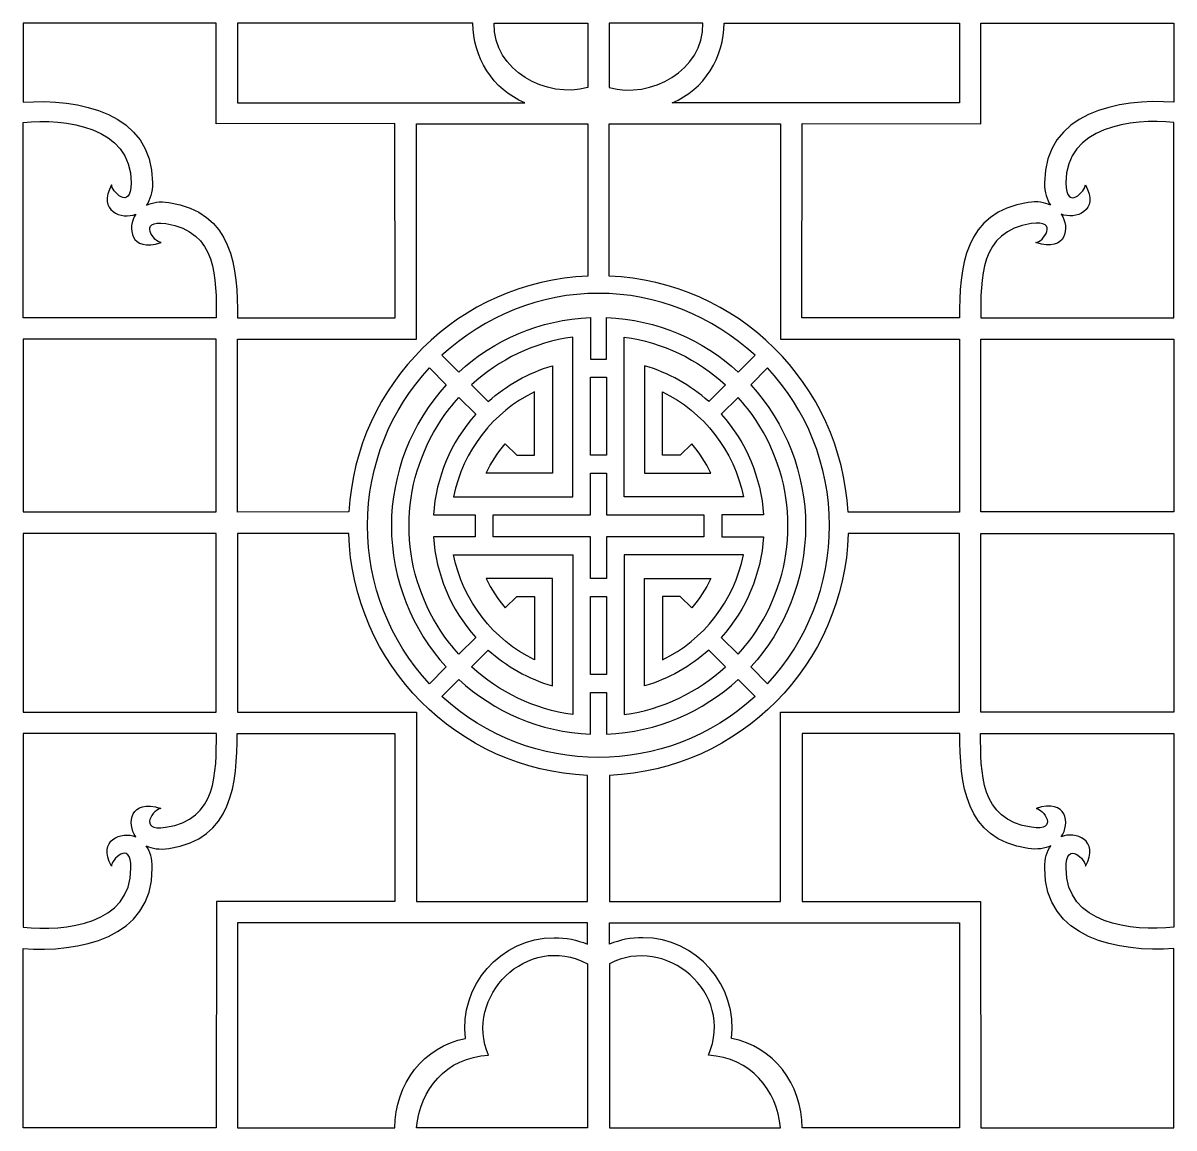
# Model space of a CAD drawing. Header units: centimetres. Extents: x -154 to 154, y -94 to 94.
# Drawn here: x -41 to 55.7, y 0.9 to 93.7 of the extents above; entities that cross this region are included whole.
import ezdxf

# ---------------------------------------------------------------- set-up
doc = ezdxf.new("R2010")
doc.units = ezdxf.units.CM
doc.header["$MEASUREMENT"] = 0
doc.layers.add('layer 1', color=7, linetype='Continuous')

msp = doc.modelspace()

# ---------------------------------------------------------------- linework, layer by layer
at = {"layer": 'layer 1', "color": 114}
for points, knots in [([(-41.00143, 87.08977), (-41.00143, 87.08977), (-41.00143, 93.74232), (-41.00143, 93.74232), (-41.00143, 93.74232), (-41.00143, 93.74232), (-24.7658, 93.74232), (-24.7658, 93.74232), (-24.7658, 93.74232), (-24.7658, 93.74232), (-24.7659, 85.26305), (-24.7659, 85.26305), (-24.7659, 85.26305), (-24.7659, 85.26305), (-9.75964, 85.29468), (-9.75964, 85.29468), (-9.75964, 85.29468), (-9.75964, 85.29468), (-9.73273, 68.97957), (-9.73273, 68.97957), (-9.73273, 68.97957), (-9.73273, 68.97957), (-22.96609, 68.96327), (-22.96609, 68.96327), (-22.96609, 68.96327), (-22.96609, 73.15741), (-23.36598, 77.88753), (-28.74677, 78.67115), (-28.74677, 78.67115), (-29.50922, 78.78218), (-30.14177, 78.67482), (-30.63123, 78.44077), (-30.63123, 78.44077), (-30.32347, 78.89139), (-30.12123, 79.51404), (-30.12123, 80.31075), (-30.12123, 80.31075), (-30.12123, 86.25002), (-36.35466, 87.41444), (-41.00143, 87.08977)], [0, 0, 0, 0, 0.09090909, 0.09090909, 0.09090909, 0.09090909, 0.18181818, 0.18181818, 0.18181818, 0.18181818, 0.27272727, 0.27272727, 0.27272727, 0.27272727, 0.36363636, 0.36363636, 0.36363636, 0.36363636, 0.45454545, 0.45454545, 0.45454545, 0.45454545, 0.54545455, 0.54545455, 0.54545455, 0.54545455, 0.63636364, 0.63636364, 0.63636364, 0.63636364, 0.72727273, 0.72727273, 0.72727273, 0.72727273, 0.81818182, 0.81818182, 0.81818182, 0.81818182, 1, 1, 1, 1]), ([(1.15116, 87.04439), (1.15116, 87.04439), (-22.96597, 87.04353), (-22.96597, 87.04353), (-22.96597, 87.04353), (-22.96597, 87.04353), (-22.96597, 93.74232), (-22.96597, 93.74232), (-22.96597, 93.74232), (-22.96597, 93.74232), (-3.20106, 93.74232), (-3.20106, 93.74232), (-3.20106, 93.74232), (-3.22847, 90.90082), (-1.50778, 88.13013), (1.15116, 87.04439)], [0, 0, 0, 0, 0.2, 0.2, 0.2, 0.2, 0.4, 0.4, 0.4, 0.4, 0.6, 0.6, 0.6, 0.6, 1, 1, 1, 1]), ([(6.45833, 88.31289), (6.45833, 88.31289), (6.44999, 93.74232), (6.44999, 93.74232), (6.44999, 93.74232), (6.44999, 93.74232), (4.88217, 93.74232), (-1.41913, 93.74232), (-1.41913, 93.74232), (-1.47245, 89.69089), (2.97757, 87.37902), (6.45833, 88.31289)], [0, 0, 0, 0, 0.25, 0.25, 0.25, 0.25, 0.5, 0.5, 0.5, 0.5, 1, 1, 1, 1]), ([(8.24785, 88.31289), (8.24785, 88.31289), (8.25619, 93.74232), (8.25619, 93.74232), (8.25619, 93.74232), (8.25619, 93.74232), (9.82401, 93.74232), (16.12531, 93.74232), (16.12531, 93.74232), (16.17863, 89.69089), (11.72861, 87.37902), (8.24785, 88.31289)], [0, 0, 0, 0, 0.25, 0.25, 0.25, 0.25, 0.5, 0.5, 0.5, 0.5, 1, 1, 1, 1]), ([(13.55502, 87.04439), (13.55502, 87.04439), (37.67215, 87.04353), (37.67215, 87.04353), (37.67215, 87.04353), (37.67215, 87.04353), (37.67215, 93.74232), (37.67215, 93.74232), (37.67215, 93.74232), (37.67215, 93.74232), (17.90724, 93.74232), (17.90724, 93.74232), (17.90724, 93.74232), (17.93465, 90.90082), (16.21396, 88.13013), (13.55502, 87.04439)], [0, 0, 0, 0, 0.2, 0.2, 0.2, 0.2, 0.4, 0.4, 0.4, 0.4, 0.6, 0.6, 0.6, 0.6, 1, 1, 1, 1]), ([(55.70761, 87.08977), (55.70761, 87.08977), (55.70761, 93.74232), (55.70761, 93.74232), (55.70761, 93.74232), (55.70761, 93.74232), (39.47198, 93.74232), (39.47198, 93.74232), (39.47198, 93.74232), (39.47198, 93.74232), (39.47208, 85.26305), (39.47208, 85.26305), (39.47208, 85.26305), (39.47208, 85.26305), (24.46582, 85.29468), (24.46582, 85.29468), (24.46582, 85.29468), (24.46582, 85.29468), (24.43891, 68.97957), (24.43891, 68.97957), (24.43891, 68.97957), (24.43891, 68.97957), (37.67227, 68.96327), (37.67227, 68.96327), (37.67227, 68.96327), (37.67227, 73.15741), (38.07216, 77.88753), (43.45295, 78.67115), (43.45295, 78.67115), (44.2154, 78.78218), (44.84795, 78.67482), (45.33741, 78.44077), (45.33741, 78.44077), (45.02965, 78.89139), (44.82741, 79.51404), (44.82741, 80.31075), (44.82741, 80.31075), (44.82741, 86.25002), (51.06084, 87.41444), (55.70761, 87.08977)], [0, 0, 0, 0, 0.09090909, 0.09090909, 0.09090909, 0.09090909, 0.18181818, 0.18181818, 0.18181818, 0.18181818, 0.27272727, 0.27272727, 0.27272727, 0.27272727, 0.36363636, 0.36363636, 0.36363636, 0.36363636, 0.45454545, 0.45454545, 0.45454545, 0.45454545, 0.54545455, 0.54545455, 0.54545455, 0.54545455, 0.63636364, 0.63636364, 0.63636364, 0.63636364, 0.72727273, 0.72727273, 0.72727273, 0.72727273, 0.81818182, 0.81818182, 0.81818182, 0.81818182, 1, 1, 1, 1]), ([(-41.00143, 85.39171), (-41.00143, 85.39171), (-40.99822, 68.98751), (-40.99822, 68.98751), (-40.99822, 68.98751), (-40.99822, 68.98751), (-24.76539, 68.96837), (-24.76539, 68.96837), (-24.76539, 68.96837), (-24.76539, 72.24361), (-24.66, 76.257), (-29.00618, 76.88994), (-29.00618, 76.88994), (-31.42562, 77.24228), (-29.9716, 75.29675), (-29.39499, 75.29647), (-29.39499, 75.29647), (-32.02021, 74.46726), (-32.27196, 76.57209), (-31.51962, 77.6899), (-31.51962, 77.6899), (-32.68124, 77.19196), (-34.78603, 77.92704), (-33.55407, 80.15575), (-33.55407, 80.15575), (-33.62877, 79.69149), (-31.92123, 77.8657), (-31.92123, 80.31075), (-31.92123, 80.31075), (-31.92123, 85.074), (-37.44084, 85.73107), (-41.00143, 85.39171)], [0, 0, 0, 0, 0.11111111, 0.11111111, 0.11111111, 0.11111111, 0.22222222, 0.22222222, 0.22222222, 0.22222222, 0.33333333, 0.33333333, 0.33333333, 0.33333333, 0.44444444, 0.44444444, 0.44444444, 0.44444444, 0.55555556, 0.55555556, 0.55555556, 0.55555556, 0.66666667, 0.66666667, 0.66666667, 0.66666667, 0.77777778, 0.77777778, 0.77777778, 0.77777778, 1, 1, 1, 1]), ([(6.46483, 72.48633), (6.46483, 72.48633), (6.45019, 85.26678), (6.45019, 85.26678), (6.45019, 85.26678), (6.45019, 85.26678), (-7.9446, 85.25878), (-7.9446, 85.25878), (-7.9446, 85.25878), (-7.9446, 85.25878), (-7.94736, 67.18753), (-7.94736, 67.18753), (-7.94736, 67.18753), (-7.94736, 67.18753), (-22.96588, 67.18754), (-22.96588, 67.18754), (-22.96588, 67.18754), (-22.96588, 67.18754), (-22.96602, 52.65392), (-22.96602, 52.65392), (-22.96602, 52.65392), (-22.96602, 52.65392), (-13.61127, 52.67016), (-13.61127, 52.67016), (-13.61127, 52.67016), (-13.03055, 63.43724), (-4.33602, 72.03469), (6.46483, 72.48633)], [0, 0, 0, 0, 0.125, 0.125, 0.125, 0.125, 0.25, 0.25, 0.25, 0.25, 0.375, 0.375, 0.375, 0.375, 0.5, 0.5, 0.5, 0.5, 0.625, 0.625, 0.625, 0.625, 0.75, 0.75, 0.75, 0.75, 1, 1, 1, 1]), ([(28.31828, 52.65369), (28.31828, 52.65369), (37.6722, 52.65392), (37.6722, 52.65392), (37.6722, 52.65392), (37.6722, 52.65392), (37.67206, 67.18754), (37.67206, 67.18754), (37.67206, 67.18754), (37.67206, 67.18754), (22.65354, 67.18753), (22.65354, 67.18753), (22.65354, 67.18753), (22.65354, 67.18753), (22.65078, 85.25878), (22.65078, 85.25878), (22.65078, 85.25878), (22.65078, 85.25878), (8.25599, 85.26678), (8.25599, 85.26678), (8.25599, 85.26678), (8.25599, 85.26678), (8.24339, 72.4862), (8.24339, 72.4862), (8.24339, 72.4862), (19.04426, 72.03454), (27.73756, 63.42076), (28.31828, 52.65369)], [0, 0, 0, 0, 0.125, 0.125, 0.125, 0.125, 0.25, 0.25, 0.25, 0.25, 0.375, 0.375, 0.375, 0.375, 0.5, 0.5, 0.5, 0.5, 0.625, 0.625, 0.625, 0.625, 0.75, 0.75, 0.75, 0.75, 1, 1, 1, 1]), ([(55.70761, 85.39171), (55.70761, 85.39171), (55.70761, 68.98751), (55.70761, 68.98751), (55.70761, 68.98751), (55.70761, 68.98751), (39.47157, 68.96837), (39.47157, 68.96837), (39.47157, 68.96837), (39.47157, 72.24361), (39.36618, 76.257), (43.71236, 76.88994), (43.71236, 76.88994), (46.1318, 77.24228), (44.67778, 75.29675), (44.10117, 75.29647), (44.10117, 75.29647), (46.72639, 74.46726), (46.97814, 76.57209), (46.2258, 77.6899), (46.2258, 77.6899), (47.38742, 77.19196), (49.49221, 77.92704), (48.26025, 80.15575), (48.26025, 80.15575), (48.33495, 79.69149), (46.62741, 77.8657), (46.62741, 80.31075), (46.62741, 80.31075), (46.62741, 85.074), (52.14702, 85.73107), (55.70761, 85.39171)], [0, 0, 0, 0, 0.11111111, 0.11111111, 0.11111111, 0.11111111, 0.22222222, 0.22222222, 0.22222222, 0.22222222, 0.33333333, 0.33333333, 0.33333333, 0.33333333, 0.44444444, 0.44444444, 0.44444444, 0.44444444, 0.55555556, 0.55555556, 0.55555556, 0.55555556, 0.66666667, 0.66666667, 0.66666667, 0.66666667, 0.77777778, 0.77777778, 0.77777778, 0.77777778, 1, 1, 1, 1]), ([(6.69454, 65.50099), (6.69454, 65.50099), (6.69454, 69.00456), (6.69454, 69.00456), (6.69454, 69.00456), (2.42957, 68.82333), (-1.44069, 67.11531), (-4.3834, 64.41262), (-4.3834, 64.41262), (-4.3834, 64.41262), (-5.79862, 65.82784), (-5.79862, 65.82784), (-5.79862, 65.82784), (-2.25292, 69.11292), (2.50121, 71.06129), (7.35308, 71.02037), (7.35308, 71.02037), (12.20495, 71.06129), (16.9591, 69.11292), (20.5048, 65.82784), (20.5048, 65.82784), (20.5048, 65.82784), (19.08958, 64.41262), (19.08958, 64.41262), (19.08958, 64.41262), (16.14687, 67.11531), (12.27661, 68.82333), (8.01164, 69.00456), (8.01164, 69.00456), (8.01164, 69.00456), (8.01164, 65.50099), (8.01164, 65.50099), (8.01164, 65.50099), (8.01164, 65.50099), (6.69454, 65.50099), (6.69454, 65.50099)], [0, 0, 0, 0, 0.1, 0.1, 0.1, 0.1, 0.2, 0.2, 0.2, 0.2, 0.3, 0.3, 0.3, 0.3, 0.4, 0.4, 0.4, 0.4, 0.5, 0.5, 0.5, 0.5, 0.6, 0.6, 0.6, 0.6, 0.7, 0.7, 0.7, 0.7, 0.8, 0.8, 0.8, 0.8, 1, 1, 1, 1]), ([(-41.00143, 67.18689), (-41.00143, 67.18689), (-24.76568, 67.18689), (-24.76568, 67.18689), (-24.76568, 67.18689), (-24.76568, 67.18689), (-24.76568, 52.66157), (-24.76568, 52.66157), (-24.76568, 52.66157), (-24.76568, 52.66157), (-41.00143, 52.66157), (-41.00143, 52.66157), (-41.00143, 52.66157), (-41.00143, 52.66157), (-41.00143, 52.66157), (-41.00143, 67.18689)], [0, 0, 0, 0, 0.2, 0.2, 0.2, 0.2, 0.4, 0.4, 0.4, 0.4, 0.6, 0.6, 0.6, 0.6, 1, 1, 1, 1]), ([(-4.81781, 53.93148), (-4.05634, 57.82777), (-1.48435, 61.07661), (1.98627, 62.76629), (1.98627, 62.76629), (1.98627, 62.76629), (1.98626, 57.42444), (1.98626, 57.42444), (1.98626, 57.42444), (1.98626, 57.42444), (0.48355, 57.42444), (0.48355, 57.42444), (0.48355, 57.42444), (0.48355, 57.42444), (-0.48683, 58.39478), (-0.48683, 58.39478), (-0.48683, 58.39478), (-1.12839, 57.65466), (-1.66818, 56.82394), (-2.0844, 55.92445), (-2.0844, 55.92445), (-2.0844, 55.92445), (3.48627, 55.92444), (3.48627, 55.92444), (3.48627, 55.92444), (3.48627, 55.92444), (3.48693, 64.95197), (3.48693, 64.95197), (3.48693, 64.95197), (1.46035, 64.35471), (-0.3752, 63.31113), (-1.90582, 61.93506), (-1.90582, 61.93506), (-1.90582, 61.93506), (-3.32157, 63.35081), (-3.32157, 63.35081), (-3.32157, 63.35081), (-1.00278, 65.4635), (1.93915, 66.90399), (5.19589, 67.36341), (5.19589, 67.36341), (5.19589, 67.36341), (5.19454, 53.93145), (5.19454, 53.93145), (5.19454, 53.93145), (5.19454, 53.93145), (-4.81781, 53.93148), (-4.81781, 53.93148)], [0, 0, 0, 0, 0.07692308, 0.07692308, 0.07692308, 0.07692308, 0.15384615, 0.15384615, 0.15384615, 0.15384615, 0.23076923, 0.23076923, 0.23076923, 0.23076923, 0.30769231, 0.30769231, 0.30769231, 0.30769231, 0.38461538, 0.38461538, 0.38461538, 0.38461538, 0.46153846, 0.46153846, 0.46153846, 0.46153846, 0.53846154, 0.53846154, 0.53846154, 0.53846154, 0.61538462, 0.61538462, 0.61538462, 0.61538462, 0.69230769, 0.69230769, 0.69230769, 0.69230769, 0.76923077, 0.76923077, 0.76923077, 0.76923077, 0.84615385, 0.84615385, 0.84615385, 0.84615385, 1, 1, 1, 1]), ([(19.52399, 53.93148), (18.76252, 57.82777), (16.19053, 61.07661), (12.71991, 62.76629), (12.71991, 62.76629), (12.71991, 62.76629), (12.71992, 57.42444), (12.71992, 57.42444), (12.71992, 57.42444), (12.71992, 57.42444), (14.22263, 57.42444), (14.22263, 57.42444), (14.22263, 57.42444), (14.22263, 57.42444), (15.19301, 58.39478), (15.19301, 58.39478), (15.19301, 58.39478), (15.83457, 57.65466), (16.37436, 56.82394), (16.79058, 55.92445), (16.79058, 55.92445), (16.79058, 55.92445), (11.21991, 55.92444), (11.21991, 55.92444), (11.21991, 55.92444), (11.21991, 55.92444), (11.21925, 64.95197), (11.21925, 64.95197), (11.21925, 64.95197), (13.24583, 64.35471), (15.08138, 63.31113), (16.612, 61.93506), (16.612, 61.93506), (16.612, 61.93506), (18.02775, 63.35081), (18.02775, 63.35081), (18.02775, 63.35081), (15.70896, 65.4635), (12.76703, 66.90399), (9.51029, 67.36341), (9.51029, 67.36341), (9.51029, 67.36341), (9.51164, 53.93145), (9.51164, 53.93145), (9.51164, 53.93145), (9.51164, 53.93145), (19.52399, 53.93148), (19.52399, 53.93148)], [0, 0, 0, 0, 0.07692308, 0.07692308, 0.07692308, 0.07692308, 0.15384615, 0.15384615, 0.15384615, 0.15384615, 0.23076923, 0.23076923, 0.23076923, 0.23076923, 0.30769231, 0.30769231, 0.30769231, 0.30769231, 0.38461538, 0.38461538, 0.38461538, 0.38461538, 0.46153846, 0.46153846, 0.46153846, 0.46153846, 0.53846154, 0.53846154, 0.53846154, 0.53846154, 0.61538462, 0.61538462, 0.61538462, 0.61538462, 0.69230769, 0.69230769, 0.69230769, 0.69230769, 0.76923077, 0.76923077, 0.76923077, 0.76923077, 0.84615385, 0.84615385, 0.84615385, 0.84615385, 1, 1, 1, 1]), ([(55.70761, 67.18689), (55.70761, 67.18689), (39.47186, 67.18689), (39.47186, 67.18689), (39.47186, 67.18689), (39.47186, 67.18689), (39.47186, 52.66157), (39.47186, 52.66157), (39.47186, 52.66157), (39.47186, 52.66157), (55.70761, 52.66157), (55.70761, 52.66157), (55.70761, 52.66157), (55.70761, 52.66157), (55.70761, 52.66157), (55.70761, 67.18689)], [0, 0, 0, 0, 0.2, 0.2, 0.2, 0.2, 0.4, 0.4, 0.4, 0.4, 0.6, 0.6, 0.6, 0.6, 1, 1, 1, 1]), ([(-10.04994, 51.52003), (-10.04994, 55.80132), (-8.39842, 60.13365), (-5.44393, 63.35186), (-5.44393, 63.35186), (-5.44393, 63.35186), (-6.8591, 64.76732), (-6.8591, 64.76732), (-6.8591, 64.76732), (-10.08059, 61.2891), (-12.04995, 56.63458), (-12.04995, 51.52103), (-12.04995, 51.52103), (-12.04995, 46.59216), (-10.20911, 41.849), (-6.8591, 38.23202), (-6.8591, 38.23202), (-6.8591, 38.23202), (-5.44393, 39.64748), (-5.44393, 39.64748), (-5.44393, 39.64748), (-8.30392, 42.76275), (-10.04994, 46.95876), (-10.04994, 51.52003)], [0, 0, 0, 0, 0.14285714, 0.14285714, 0.14285714, 0.14285714, 0.28571429, 0.28571429, 0.28571429, 0.28571429, 0.42857143, 0.42857143, 0.42857143, 0.42857143, 0.57142857, 0.57142857, 0.57142857, 0.57142857, 0.71428571, 0.71428571, 0.71428571, 0.71428571, 1, 1, 1, 1]), ([(8.01164, 57.42444), (8.01164, 57.42444), (8.01164, 63.99857), (8.01164, 63.99857), (8.01164, 63.99857), (8.01164, 63.99857), (6.69454, 63.99857), (6.69454, 63.99857), (6.69454, 63.99857), (6.69454, 63.99857), (6.69454, 57.42444), (6.69454, 57.42444), (6.69454, 57.42444), (6.69454, 57.42444), (8.01164, 57.42444), (8.01164, 57.42444)], [0, 0, 0, 0, 0.2, 0.2, 0.2, 0.2, 0.4, 0.4, 0.4, 0.4, 0.6, 0.6, 0.6, 0.6, 1, 1, 1, 1]), ([(24.75612, 51.52003), (24.75612, 55.80132), (23.1046, 60.13365), (20.15011, 63.35186), (20.15011, 63.35186), (20.15011, 63.35186), (21.56528, 64.76732), (21.56528, 64.76732), (21.56528, 64.76732), (24.78677, 61.2891), (26.75613, 56.63458), (26.75613, 51.52103), (26.75613, 51.52103), (26.75613, 46.59216), (24.91529, 41.849), (21.56528, 38.23202), (21.56528, 38.23202), (21.56528, 38.23202), (20.15011, 39.64748), (20.15011, 39.64748), (20.15011, 39.64748), (23.0101, 42.76275), (24.75612, 46.95876), (24.75612, 51.52003)], [0, 0, 0, 0, 0.14285714, 0.14285714, 0.14285714, 0.14285714, 0.28571429, 0.28571429, 0.28571429, 0.28571429, 0.42857143, 0.42857143, 0.42857143, 0.42857143, 0.57142857, 0.57142857, 0.57142857, 0.57142857, 0.71428571, 0.71428571, 0.71428571, 0.71428571, 1, 1, 1, 1]), ([(-3.011, 52.43146), (-3.011, 52.43146), (-6.52024, 52.43146), (-6.52024, 52.43146), (-6.52024, 52.43146), (-6.29011, 55.56424), (-5.07721, 58.52505), (-2.96632, 60.87427), (-2.96632, 60.87427), (-2.96632, 60.87427), (-4.38214, 62.29031), (-4.38214, 62.29031), (-4.38214, 62.29031), (-4.93492, 61.68335), (-5.44164, 61.03369), (-5.89677, 60.34689), (-5.89677, 60.34689), (-7.61148, 57.72439), (-8.58549, 54.6442), (-8.54968, 51.49967), (-8.54968, 51.49967), (-8.58549, 48.35514), (-7.61148, 45.27495), (-5.89677, 42.65245), (-5.89677, 42.65245), (-5.44164, 41.96565), (-4.93492, 41.31599), (-4.38214, 40.70903), (-4.38214, 40.70903), (-4.38214, 40.70903), (-2.96632, 42.12507), (-2.96632, 42.12507), (-2.96632, 42.12507), (-5.07721, 44.47429), (-6.29011, 47.4351), (-6.52024, 50.56788), (-6.52024, 50.56788), (-6.52024, 50.56788), (-3.011, 50.56788), (-3.011, 50.56788), (-3.011, 50.56788), (-3.011, 50.56788), (-3.011, 52.43146), (-3.011, 52.43146)], [0, 0, 0, 0, 0.08333333, 0.08333333, 0.08333333, 0.08333333, 0.16666667, 0.16666667, 0.16666667, 0.16666667, 0.25, 0.25, 0.25, 0.25, 0.33333333, 0.33333333, 0.33333333, 0.33333333, 0.41666667, 0.41666667, 0.41666667, 0.41666667, 0.5, 0.5, 0.5, 0.5, 0.58333333, 0.58333333, 0.58333333, 0.58333333, 0.66666667, 0.66666667, 0.66666667, 0.66666667, 0.75, 0.75, 0.75, 0.75, 0.83333333, 0.83333333, 0.83333333, 0.83333333, 1, 1, 1, 1]), ([(17.71718, 52.43146), (17.71718, 52.43146), (21.22642, 52.43146), (21.22642, 52.43146), (21.22642, 52.43146), (20.99629, 55.56424), (19.78339, 58.52505), (17.6725, 60.87427), (17.6725, 60.87427), (17.6725, 60.87427), (19.08832, 62.29031), (19.08832, 62.29031), (19.08832, 62.29031), (19.6411, 61.68335), (20.14782, 61.03369), (20.60295, 60.34689), (20.60295, 60.34689), (22.31766, 57.72439), (23.29167, 54.6442), (23.25586, 51.49967), (23.25586, 51.49967), (23.29167, 48.35514), (22.31766, 45.27495), (20.60295, 42.65245), (20.60295, 42.65245), (20.14782, 41.96565), (19.6411, 41.31599), (19.08832, 40.70903), (19.08832, 40.70903), (19.08832, 40.70903), (17.6725, 42.12507), (17.6725, 42.12507), (17.6725, 42.12507), (19.78339, 44.47429), (20.99629, 47.4351), (21.22642, 50.56788), (21.22642, 50.56788), (21.22642, 50.56788), (17.71718, 50.56788), (17.71718, 50.56788), (17.71718, 50.56788), (17.71718, 50.56788), (17.71718, 52.43146), (17.71718, 52.43146)], [0, 0, 0, 0, 0.08333333, 0.08333333, 0.08333333, 0.08333333, 0.16666667, 0.16666667, 0.16666667, 0.16666667, 0.25, 0.25, 0.25, 0.25, 0.33333333, 0.33333333, 0.33333333, 0.33333333, 0.41666667, 0.41666667, 0.41666667, 0.41666667, 0.5, 0.5, 0.5, 0.5, 0.58333333, 0.58333333, 0.58333333, 0.58333333, 0.66666667, 0.66666667, 0.66666667, 0.66666667, 0.75, 0.75, 0.75, 0.75, 0.83333333, 0.83333333, 0.83333333, 0.83333333, 1, 1, 1, 1]), ([(8.01165, 47.0749), (8.01165, 47.0749), (8.01164, 50.56789), (8.01164, 50.56789), (8.01164, 50.56789), (8.01164, 50.56789), (16.21062, 50.56789), (16.21062, 50.56789), (16.21062, 50.56789), (16.21062, 50.56789), (16.21062, 52.43145), (16.21062, 52.43145), (16.21062, 52.43145), (16.21062, 52.43145), (8.01164, 52.43145), (8.01164, 52.43145), (8.01164, 52.43145), (8.01164, 52.43145), (8.01165, 55.92444), (8.01165, 55.92444), (8.01165, 55.92444), (8.01165, 55.92444), (6.69453, 55.92444), (6.69453, 55.92444), (6.69453, 55.92444), (6.69453, 55.92444), (6.69454, 52.43145), (6.69454, 52.43145), (6.69454, 52.43145), (6.69454, 52.43145), (-1.50444, 52.43145), (-1.50444, 52.43145), (-1.50444, 52.43145), (-1.50444, 52.43145), (-1.50444, 50.56789), (-1.50444, 50.56789), (-1.50444, 50.56789), (-1.50444, 50.56789), (6.69454, 50.56789), (6.69454, 50.56789), (6.69454, 50.56789), (6.69454, 50.56789), (6.69453, 47.0749), (6.69453, 47.0749), (6.69453, 47.0749), (6.69453, 47.0749), (8.01165, 47.0749), (8.01165, 47.0749)], [0, 0, 0, 0, 0.07692308, 0.07692308, 0.07692308, 0.07692308, 0.15384615, 0.15384615, 0.15384615, 0.15384615, 0.23076923, 0.23076923, 0.23076923, 0.23076923, 0.30769231, 0.30769231, 0.30769231, 0.30769231, 0.38461538, 0.38461538, 0.38461538, 0.38461538, 0.46153846, 0.46153846, 0.46153846, 0.46153846, 0.53846154, 0.53846154, 0.53846154, 0.53846154, 0.61538462, 0.61538462, 0.61538462, 0.61538462, 0.69230769, 0.69230769, 0.69230769, 0.69230769, 0.76923077, 0.76923077, 0.76923077, 0.76923077, 0.84615385, 0.84615385, 0.84615385, 0.84615385, 1, 1, 1, 1]), ([(-40.99822, 35.85538), (-40.99822, 35.85538), (-41.00143, 50.85354), (-41.00143, 50.85354), (-41.00143, 50.85354), (-41.00143, 50.85354), (-24.76594, 50.85354), (-24.76594, 50.85354), (-24.76594, 50.85354), (-24.76594, 50.85354), (-24.76594, 35.85537), (-24.76594, 35.85537), (-24.76594, 35.85537), (-24.76594, 35.85537), (-40.99822, 35.85538), (-40.99822, 35.85538)], [0, 0, 0, 0, 0.2, 0.2, 0.2, 0.2, 0.4, 0.4, 0.4, 0.4, 0.6, 0.6, 0.6, 0.6, 1, 1, 1, 1]), ([(-13.63275, 50.85363), (-13.29781, 39.86463), (-4.51638, 30.99685), (6.43762, 30.52473), (6.43762, 30.52473), (6.43762, 30.52473), (6.43559, 19.93718), (6.43559, 19.93718), (6.43559, 19.93718), (6.43559, 19.93718), (-7.9474, 19.93716), (-7.9474, 19.93716), (-7.9474, 19.93716), (-7.9474, 19.93716), (-7.94736, 35.85473), (-7.94736, 35.85473), (-7.94736, 35.85473), (-7.94736, 35.85473), (-22.96617, 35.85473), (-22.96617, 35.85473), (-22.96617, 35.85473), (-22.96617, 35.85473), (-22.96589, 50.85363), (-22.96589, 50.85363), (-22.96589, 50.85363), (-22.96589, 50.85363), (-13.63275, 50.85363), (-13.63275, 50.85363)], [0, 0, 0, 0, 0.125, 0.125, 0.125, 0.125, 0.25, 0.25, 0.25, 0.25, 0.375, 0.375, 0.375, 0.375, 0.5, 0.5, 0.5, 0.5, 0.625, 0.625, 0.625, 0.625, 0.75, 0.75, 0.75, 0.75, 1, 1, 1, 1]), ([(8.26859, 30.52469), (19.22259, 30.99681), (28.00399, 39.86463), (28.33893, 50.85363), (28.33893, 50.85363), (28.33893, 50.85363), (37.67207, 50.85363), (37.67207, 50.85363), (37.67207, 50.85363), (37.67207, 50.85363), (37.67235, 35.85473), (37.67235, 35.85473), (37.67235, 35.85473), (37.67235, 35.85473), (22.65354, 35.85473), (22.65354, 35.85473), (22.65354, 35.85473), (22.65354, 35.85473), (22.65358, 19.93716), (22.65358, 19.93716), (22.65358, 19.93716), (22.65358, 19.93716), (8.27059, 19.93718), (8.27059, 19.93718), (8.27059, 19.93718), (8.27059, 19.93718), (8.26859, 30.52469), (8.26859, 30.52469)], [0, 0, 0, 0, 0.125, 0.125, 0.125, 0.125, 0.25, 0.25, 0.25, 0.25, 0.375, 0.375, 0.375, 0.375, 0.5, 0.5, 0.5, 0.5, 0.625, 0.625, 0.625, 0.625, 0.75, 0.75, 0.75, 0.75, 1, 1, 1, 1]), ([(55.7044, 35.85538), (55.7044, 35.85538), (55.70761, 50.85354), (55.70761, 50.85354), (55.70761, 50.85354), (55.70761, 50.85354), (39.47212, 50.85354), (39.47212, 50.85354), (39.47212, 50.85354), (39.47212, 50.85354), (39.47212, 35.85537), (39.47212, 35.85537), (39.47212, 35.85537), (39.47212, 35.85537), (55.7044, 35.85538), (55.7044, 35.85538)], [0, 0, 0, 0, 0.2, 0.2, 0.2, 0.2, 0.4, 0.4, 0.4, 0.4, 0.6, 0.6, 0.6, 0.6, 1, 1, 1, 1]), ([(-4.81781, 49.06786), (-4.05634, 45.17157), (-1.48435, 41.92273), (1.98627, 40.23305), (1.98627, 40.23305), (1.98627, 40.23305), (1.98626, 45.5749), (1.98626, 45.5749), (1.98626, 45.5749), (1.98626, 45.5749), (0.48355, 45.5749), (0.48355, 45.5749), (0.48355, 45.5749), (0.48355, 45.5749), (-0.48683, 44.60456), (-0.48683, 44.60456), (-0.48683, 44.60456), (-1.12839, 45.34468), (-1.66818, 46.1754), (-2.0844, 47.07489), (-2.0844, 47.07489), (-2.0844, 47.07489), (3.48627, 47.0749), (3.48627, 47.0749), (3.48627, 47.0749), (3.48627, 47.0749), (3.48693, 38.04737), (3.48693, 38.04737), (3.48693, 38.04737), (1.46035, 38.64463), (-0.3752, 39.68821), (-1.90582, 41.06428), (-1.90582, 41.06428), (-1.90582, 41.06428), (-3.32157, 39.64853), (-3.32157, 39.64853), (-3.32157, 39.64853), (-1.00278, 37.53584), (1.93915, 36.09535), (5.19589, 35.63593), (5.19589, 35.63593), (5.19589, 35.63593), (5.19454, 49.06789), (5.19454, 49.06789), (5.19454, 49.06789), (5.19454, 49.06789), (-4.81781, 49.06786), (-4.81781, 49.06786)], [0, 0, 0, 0, 0.07692308, 0.07692308, 0.07692308, 0.07692308, 0.15384615, 0.15384615, 0.15384615, 0.15384615, 0.23076923, 0.23076923, 0.23076923, 0.23076923, 0.30769231, 0.30769231, 0.30769231, 0.30769231, 0.38461538, 0.38461538, 0.38461538, 0.38461538, 0.46153846, 0.46153846, 0.46153846, 0.46153846, 0.53846154, 0.53846154, 0.53846154, 0.53846154, 0.61538462, 0.61538462, 0.61538462, 0.61538462, 0.69230769, 0.69230769, 0.69230769, 0.69230769, 0.76923077, 0.76923077, 0.76923077, 0.76923077, 0.84615385, 0.84615385, 0.84615385, 0.84615385, 1, 1, 1, 1]), ([(19.52399, 49.06786), (18.76252, 45.17157), (16.19053, 41.92273), (12.71991, 40.23305), (12.71991, 40.23305), (12.71991, 40.23305), (12.71992, 45.5749), (12.71992, 45.5749), (12.71992, 45.5749), (12.71992, 45.5749), (14.22263, 45.5749), (14.22263, 45.5749), (14.22263, 45.5749), (14.22263, 45.5749), (15.19301, 44.60456), (15.19301, 44.60456), (15.19301, 44.60456), (15.83457, 45.34468), (16.37436, 46.1754), (16.79058, 47.07489), (16.79058, 47.07489), (16.79058, 47.07489), (11.21991, 47.0749), (11.21991, 47.0749), (11.21991, 47.0749), (11.21991, 47.0749), (11.21925, 38.04737), (11.21925, 38.04737), (11.21925, 38.04737), (13.24583, 38.64463), (15.08138, 39.68821), (16.612, 41.06428), (16.612, 41.06428), (16.612, 41.06428), (18.02775, 39.64853), (18.02775, 39.64853), (18.02775, 39.64853), (15.70896, 37.53584), (12.76703, 36.09535), (9.51029, 35.63593), (9.51029, 35.63593), (9.51029, 35.63593), (9.51164, 49.06789), (9.51164, 49.06789), (9.51164, 49.06789), (9.51164, 49.06789), (19.52399, 49.06786), (19.52399, 49.06786)], [0, 0, 0, 0, 0.07692308, 0.07692308, 0.07692308, 0.07692308, 0.15384615, 0.15384615, 0.15384615, 0.15384615, 0.23076923, 0.23076923, 0.23076923, 0.23076923, 0.30769231, 0.30769231, 0.30769231, 0.30769231, 0.38461538, 0.38461538, 0.38461538, 0.38461538, 0.46153846, 0.46153846, 0.46153846, 0.46153846, 0.53846154, 0.53846154, 0.53846154, 0.53846154, 0.61538462, 0.61538462, 0.61538462, 0.61538462, 0.69230769, 0.69230769, 0.69230769, 0.69230769, 0.76923077, 0.76923077, 0.76923077, 0.76923077, 0.84615385, 0.84615385, 0.84615385, 0.84615385, 1, 1, 1, 1]), ([(8.01164, 39.00077), (8.01164, 39.00077), (8.01164, 45.5749), (8.01164, 45.5749), (8.01164, 45.5749), (8.01164, 45.5749), (6.69454, 45.5749), (6.69454, 45.5749), (6.69454, 45.5749), (6.69454, 45.5749), (6.69454, 39.00077), (6.69454, 39.00077), (6.69454, 39.00077), (6.69454, 39.00077), (8.01164, 39.00077), (8.01164, 39.00077)], [0, 0, 0, 0, 0.2, 0.2, 0.2, 0.2, 0.4, 0.4, 0.4, 0.4, 0.6, 0.6, 0.6, 0.6, 1, 1, 1, 1]), ([(7.35307, 32.04203), (12.08346, 32.04204), (16.8139, 33.75188), (20.5048, 37.1715), (20.5048, 37.1715), (20.5048, 37.1715), (19.08958, 38.58672), (19.08958, 38.58672), (19.08958, 38.58672), (16.14687, 35.88403), (12.27661, 34.17601), (8.01164, 33.99478), (8.01164, 33.99478), (8.01164, 33.99478), (8.01164, 37.49835), (8.01164, 37.49835), (8.01164, 37.49835), (8.01164, 37.49835), (6.69454, 37.49835), (6.69454, 37.49835), (6.69454, 37.49835), (6.69454, 37.49835), (6.69454, 33.99478), (6.69454, 33.99478), (6.69454, 33.99478), (2.42957, 34.17601), (-1.44069, 35.88403), (-4.3834, 38.58672), (-4.3834, 38.58672), (-4.3834, 38.58672), (-5.79862, 37.1715), (-5.79862, 37.1715), (-5.79862, 37.1715), (-2.10772, 33.75188), (2.62268, 32.04204), (7.35307, 32.04203)], [0, 0, 0, 0, 0.1, 0.1, 0.1, 0.1, 0.2, 0.2, 0.2, 0.2, 0.3, 0.3, 0.3, 0.3, 0.4, 0.4, 0.4, 0.4, 0.5, 0.5, 0.5, 0.5, 0.6, 0.6, 0.6, 0.6, 0.7, 0.7, 0.7, 0.7, 0.8, 0.8, 0.8, 0.8, 1, 1, 1, 1]), ([(-41.00143, 15.98275), (-41.00143, 15.98275), (-40.99789, 0.92995), (-40.99789, 0.92995), (-40.99789, 0.92995), (-40.99789, 0.92995), (-24.7657, 0.93036), (-24.7657, 0.93036), (-24.7657, 0.93036), (-24.7657, 0.93036), (-24.75618, 19.93885), (-24.75618, 19.93885), (-24.75618, 19.93885), (-24.75618, 19.93885), (-9.74741, 19.93754), (-9.74741, 19.93754), (-9.74741, 19.93754), (-9.74741, 19.93754), (-9.74732, 34.05609), (-9.74732, 34.05609), (-9.74732, 34.05609), (-9.74732, 34.05609), (-23.0098, 34.05736), (-23.0098, 34.05736), (-23.0098, 34.05736), (-23.0098, 29.86322), (-23.38086, 25.17215), (-28.76165, 24.38853), (-28.76165, 24.38853), (-29.5241, 24.2775), (-30.15665, 24.38486), (-30.64611, 24.61891), (-30.64611, 24.61891), (-30.33835, 24.16829), (-30.13611, 23.54565), (-30.13611, 22.74893), (-30.13611, 22.74893), (-30.13611, 16.76777), (-36.3529, 15.65796), (-41.00143, 15.98275)], [0, 0, 0, 0, 0.09090909, 0.09090909, 0.09090909, 0.09090909, 0.18181818, 0.18181818, 0.18181818, 0.18181818, 0.27272727, 0.27272727, 0.27272727, 0.27272727, 0.36363636, 0.36363636, 0.36363636, 0.36363636, 0.45454545, 0.45454545, 0.45454545, 0.45454545, 0.54545455, 0.54545455, 0.54545455, 0.54545455, 0.63636364, 0.63636364, 0.63636364, 0.63636364, 0.72727273, 0.72727273, 0.72727273, 0.72727273, 0.81818182, 0.81818182, 0.81818182, 0.81818182, 1, 1, 1, 1]), ([(-41.00143, 17.77069), (-41.00143, 17.77069), (-40.99795, 34.05619), (-40.99795, 34.05619), (-40.99795, 34.05619), (-40.99795, 34.05619), (-24.75779, 34.05694), (-24.75779, 34.05694), (-24.75779, 34.05694), (-24.75779, 30.7817), (-24.67488, 26.80267), (-29.02106, 26.16974), (-29.02106, 26.16974), (-31.44049, 25.8174), (-29.98648, 27.76293), (-29.40987, 27.76321), (-29.40987, 27.76321), (-32.03509, 28.59242), (-32.28684, 26.48759), (-31.5345, 25.36978), (-31.5345, 25.36978), (-32.69612, 25.86772), (-34.80091, 25.13264), (-33.56895, 22.90393), (-33.56895, 22.90393), (-33.64365, 23.36819), (-31.93611, 25.19398), (-31.93611, 22.74893), (-31.93611, 22.74893), (-31.93611, 17.99258), (-37.44331, 17.43157), (-41.00143, 17.77069)], [0, 0, 0, 0, 0.11111111, 0.11111111, 0.11111111, 0.11111111, 0.22222222, 0.22222222, 0.22222222, 0.22222222, 0.33333333, 0.33333333, 0.33333333, 0.33333333, 0.44444444, 0.44444444, 0.44444444, 0.44444444, 0.55555556, 0.55555556, 0.55555556, 0.55555556, 0.66666667, 0.66666667, 0.66666667, 0.66666667, 0.77777778, 0.77777778, 0.77777778, 0.77777778, 1, 1, 1, 1]), ([(55.70761, 15.98275), (55.70761, 15.98275), (55.70407, 0.92995), (55.70407, 0.92995), (55.70407, 0.92995), (55.70407, 0.92995), (39.47188, 0.93036), (39.47188, 0.93036), (39.47188, 0.93036), (39.47188, 0.93036), (39.46236, 19.93885), (39.46236, 19.93885), (39.46236, 19.93885), (39.46236, 19.93885), (24.45359, 19.93754), (24.45359, 19.93754), (24.45359, 19.93754), (24.45359, 19.93754), (24.4535, 34.05609), (24.4535, 34.05609), (24.4535, 34.05609), (24.4535, 34.05609), (37.71598, 34.05736), (37.71598, 34.05736), (37.71598, 34.05736), (37.71598, 29.86322), (38.08704, 25.17215), (43.46783, 24.38853), (43.46783, 24.38853), (44.23028, 24.2775), (44.86283, 24.38486), (45.35229, 24.61891), (45.35229, 24.61891), (45.04453, 24.16829), (44.84229, 23.54565), (44.84229, 22.74893), (44.84229, 22.74893), (44.84229, 16.76777), (51.05908, 15.65796), (55.70761, 15.98275)], [0, 0, 0, 0, 0.09090909, 0.09090909, 0.09090909, 0.09090909, 0.18181818, 0.18181818, 0.18181818, 0.18181818, 0.27272727, 0.27272727, 0.27272727, 0.27272727, 0.36363636, 0.36363636, 0.36363636, 0.36363636, 0.45454545, 0.45454545, 0.45454545, 0.45454545, 0.54545455, 0.54545455, 0.54545455, 0.54545455, 0.63636364, 0.63636364, 0.63636364, 0.63636364, 0.72727273, 0.72727273, 0.72727273, 0.72727273, 0.81818182, 0.81818182, 0.81818182, 0.81818182, 1, 1, 1, 1]), ([(55.70761, 17.77069), (55.70761, 17.77069), (55.70413, 34.05619), (55.70413, 34.05619), (55.70413, 34.05619), (55.70413, 34.05619), (39.46397, 34.05694), (39.46397, 34.05694), (39.46397, 34.05694), (39.46397, 30.7817), (39.38106, 26.80267), (43.72724, 26.16974), (43.72724, 26.16974), (46.14667, 25.8174), (44.69266, 27.76293), (44.11605, 27.76321), (44.11605, 27.76321), (46.74127, 28.59242), (46.99302, 26.48759), (46.24068, 25.36978), (46.24068, 25.36978), (47.4023, 25.86772), (49.50709, 25.13264), (48.27513, 22.90393), (48.27513, 22.90393), (48.34983, 23.36819), (46.64229, 25.19398), (46.64229, 22.74893), (46.64229, 22.74893), (46.64229, 17.99258), (52.14949, 17.43157), (55.70761, 17.77069)], [0, 0, 0, 0, 0.11111111, 0.11111111, 0.11111111, 0.11111111, 0.22222222, 0.22222222, 0.22222222, 0.22222222, 0.33333333, 0.33333333, 0.33333333, 0.33333333, 0.44444444, 0.44444444, 0.44444444, 0.44444444, 0.55555556, 0.55555556, 0.55555556, 0.55555556, 0.66666667, 0.66666667, 0.66666667, 0.66666667, 0.77777778, 0.77777778, 0.77777778, 0.77777778, 1, 1, 1, 1]), ([(6.43117, 18.13934), (6.43117, 18.13934), (6.42713, 16.35792), (6.42713, 16.35792), (6.42713, 16.35792), (5.56183, 16.70653), (4.61661, 16.89842), (3.62669, 16.89842), (3.62669, 16.89842), (-0.89931, 16.89842), (-4.38525, 12.85148), (-3.80984, 8.42306), (-3.80984, 8.42306), (-7.3117, 7.79074), (-9.7592, 4.59369), (-9.7592, 0.90996), (-9.7592, 0.90996), (-9.7592, 0.90996), (-22.96588, 0.93026), (-22.96588, 0.93026), (-22.96588, 0.93026), (-22.96588, 0.93026), (-22.96641, 18.13484), (-22.96641, 18.13484), (-22.96641, 18.13484), (-22.96641, 18.13484), (6.43117, 18.13934), (6.43117, 18.13934)], [0, 0, 0, 0, 0.125, 0.125, 0.125, 0.125, 0.25, 0.25, 0.25, 0.25, 0.375, 0.375, 0.375, 0.375, 0.5, 0.5, 0.5, 0.5, 0.625, 0.625, 0.625, 0.625, 0.75, 0.75, 0.75, 0.75, 1, 1, 1, 1]), ([(8.27501, 18.13934), (8.27501, 18.13934), (8.27905, 16.35792), (8.27905, 16.35792), (8.27905, 16.35792), (9.14435, 16.70653), (10.08957, 16.89842), (11.07949, 16.89842), (11.07949, 16.89842), (15.60549, 16.89842), (19.09143, 12.85148), (18.51602, 8.42306), (18.51602, 8.42306), (22.01788, 7.79074), (24.46538, 4.59369), (24.46538, 0.90996), (24.46538, 0.90996), (24.46538, 0.90996), (37.67206, 0.93026), (37.67206, 0.93026), (37.67206, 0.93026), (37.67206, 0.93026), (37.67259, 18.13484), (37.67259, 18.13484), (37.67259, 18.13484), (37.67259, 18.13484), (8.27501, 18.13934), (8.27501, 18.13934)], [0, 0, 0, 0, 0.125, 0.125, 0.125, 0.125, 0.25, 0.25, 0.25, 0.25, 0.375, 0.375, 0.375, 0.375, 0.5, 0.5, 0.5, 0.5, 0.625, 0.625, 0.625, 0.625, 0.75, 0.75, 0.75, 0.75, 1, 1, 1, 1]), ([(-7.94499, 0.92993), (-7.94499, 0.92993), (6.43581, 0.92993), (6.43581, 0.92993), (6.43581, 0.92993), (6.43581, 0.92993), (6.42605, 14.70649), (6.42605, 14.70649), (6.42605, 14.70649), (1.33968, 17.39641), (-3.995, 11.88983), (-1.8807, 7.01418), (-1.8807, 7.01418), (-5.47502, 6.87805), (-7.64915, 4.07902), (-7.94499, 0.92993)], [0, 0, 0, 0, 0.2, 0.2, 0.2, 0.2, 0.4, 0.4, 0.4, 0.4, 0.6, 0.6, 0.6, 0.6, 1, 1, 1, 1]), ([(22.65117, 0.92993), (22.65117, 0.92993), (8.27037, 0.92993), (8.27037, 0.92993), (8.27037, 0.92993), (8.27037, 0.92993), (8.28013, 14.70649), (8.28013, 14.70649), (8.28013, 14.70649), (12.98115, 17.19262), (18.87617, 12.29338), (16.58688, 7.01418), (16.58688, 7.01418), (20.11272, 6.86093), (22.35533, 4.07902), (22.65117, 0.92993)], [0, 0, 0, 0, 0.2, 0.2, 0.2, 0.2, 0.4, 0.4, 0.4, 0.4, 0.6, 0.6, 0.6, 0.6, 1, 1, 1, 1])]:
    msp.add_open_spline(points, degree=3, knots=knots, dxfattribs=at)

doc.saveas('drawing.dxf')
